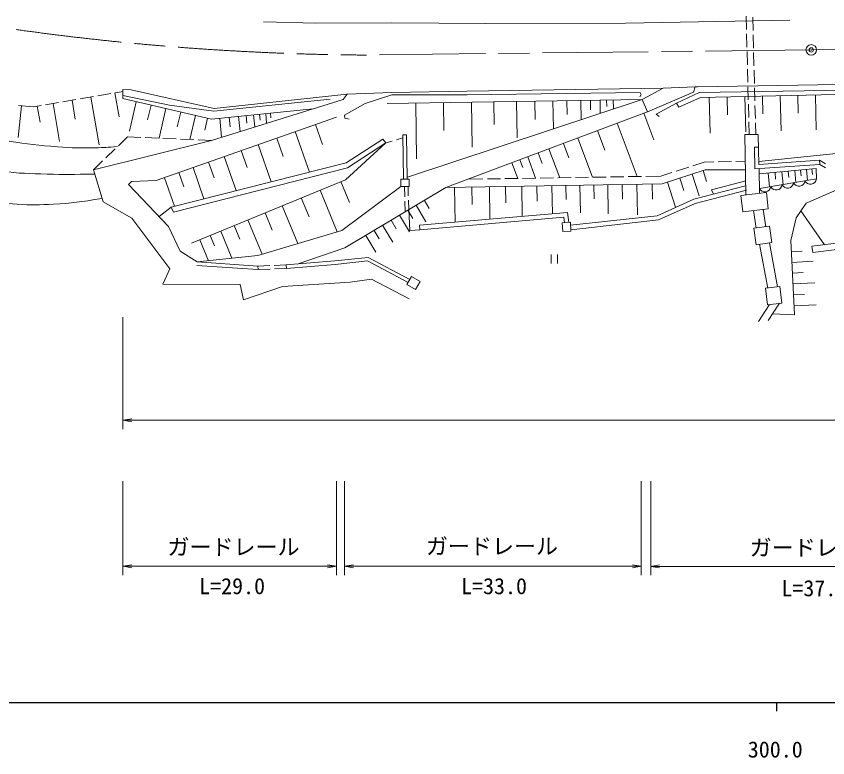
# Model space of a CAD drawing. Units: millimetres at full size, sheet at 1:1000; details may follow other scales. Extents: x 40000 to 680000, y 20000 to 380000.
# Drawn here: x 281682 to 373805, y 198715 to 282897 of the extents above; entities that cross this region are included whole.
import ezdxf
from ezdxf.enums import TextEntityAlignment as Align

# ---------------------------------------------------------------- set-up
doc = ezdxf.new("R2010")
doc.units = ezdxf.units.MM
doc.header["$LTSCALE"] = 1000
doc.header["$PDMODE"] = 32
doc.header["$PDSIZE"] = 500
doc.linetypes.add('CHAIN', pattern=[18.5, 12, -1.5, 3.5, -1.5])
for name, color, linetype, lineweight in [('M-BGD', 7, 'Continuous', 13), ('M-BMK', 2, 'CHAIN', 13), ('M-BMK-SRVR', 3, 'Continuous', 13), ('M-STR-HTXT', 7, 'Continuous', 13), ('M-TTL-BAND', 7, 'Continuous', 25)]:
    doc.layers.add(name, color=color, linetype=linetype, lineweight=lineweight)
doc.styles.add('ＭＳ ゴシック', font='')
doc.styles.get('ＭＳ ゴシック').set_extended_font_data('MS Gothic')

# ---------------------------------------------------------------- blocks, each defined once
blk = doc.blocks.new('open_arrow')
at = {"color": 0, "linetype": 'Continuous', "lineweight": -2}
blk.add_lwpolyline([(7.5, 1.25), (0, 0), (7.5, -1.25)], dxfattribs=at)

msp = doc.modelspace()

# ---------------------------------------------------------------- linework, layer by layer
at = {"layer": 'M-BGD'}
for p, q in [((364576, 281397), (364538, 282897)), ((365327, 281276), (365289, 282776)), ((364627, 279398), (364589, 280897)), ((365378, 279277), (365340, 280777)), ((364678, 277398), (364640, 278898)), ((365429, 277278), (365391, 278777)), ((364729, 275399), (364691, 276898)), ((365480, 275278), (365442, 276778)), ((352720, 273456), (355133, 274726)), ((364780, 273400), (364742, 274899)), ((365531, 273279), (365493, 274779)), ((288959, 273519), (290437, 273772)), ((290167, 273726), (291102, 268280)), ((290930, 273857), (292408, 274110)), ((292891, 274193), (293358, 271470)), ((292901, 274195), (293822, 274353)), ((360359, 273682), (360447, 269639)), ((362380, 273726), (362425, 271704)), ((364402, 273770), (364490, 269758)), ((366408, 273814), (366452, 271808)), ((368414, 273858), (368501, 269877)), ((370404, 273901), (370448, 271911)), ((372395, 273945), (372481, 269994)), ((282270, 272740), (281892, 269121)), ((281949, 272773), (283603, 272600)), ((283603, 272600), (284524, 272758)), ((285016, 272843), (286495, 273096)), ((285869, 272989), (286606, 268690)), ((286988, 273181), (288466, 273434)), ((288018, 273358), (288387, 271208)), ((295307, 273193), (294528, 269832)), ((296988, 272804), (296598, 271123)), ((323772, 272984), (352720, 273456)), ((327028, 273037), (327131, 266715)), ((330189, 273089), (330240, 269927)), ((333350, 273140), (333433, 268022)), ((335909, 273182), (335951, 270623)), ((338468, 273224), (338536, 269080)), ((340540, 273257), (340573, 271186)), ((342611, 273291), (342663, 270121)), ((344196, 273317), (344222, 271732)), ((345781, 273343), (345817, 271167)), ((346869, 273360), (346887, 272272)), ((347957, 273378), (347982, 271885)), ((348704, 273390), (348716, 272644)), ((349451, 273403), (349468, 272377)), ((364831, 271400), (364793, 272900)), ((365583, 271280), (365544, 272779)), ((284076, 272681), (284383, 270888)), ((298668, 272414), (297889, 269053)), ((300349, 272024), (299959, 270344)), ((309316, 271777), (309386, 271094)), ((309999, 271846), (310110, 270756)), ((310544, 271902), (310600, 271357)), ((352913, 271875), (354045, 268854)), ((302030, 271635), (301397, 268908)), ((303393, 271318), (303077, 269955)), ((304776, 271314), (304995, 269168)), ((305849, 271423), (305958, 270350)), ((306921, 271532), (307096, 269821)), ((307777, 271620), (307864, 270764)), ((308633, 271707), (308772, 270341)), ((364880, 269466), (364844, 270900)), ((315654, 270619), (316466, 268318)), ((349892, 270742), (352157, 264700)), ((365629, 269471), (365595, 270780)), ((293285, 268199), (294325, 269200)), ((294325, 269200), (295831, 269137)), ((296331, 269117), (297830, 269055)), ((298329, 269034), (299828, 268973)), ((311246, 269063), (311990, 266956)), ((313353, 269807), (314978, 265205)), ((325574, 269102), (324852, 268878)), ((325568, 269428), (325968, 269436)), ((325662, 264384), (325568, 269428)), ((326062, 264392), (325968, 269436)), ((345439, 269072), (347109, 264620)), ((347665, 269907), (348500, 267681)), ((300328, 268952), (301826, 268890)), ((302326, 268870), (303833, 268808)), ((309140, 268319), (310628, 264105)), ((324374, 268730), (323651, 268506)), ((343798, 268457), (344414, 266816)), ((291843, 266813), (292924, 267853)), ((307211, 267638), (307892, 265709)), ((340948, 267388), (341402, 266179)), ((342158, 267842), (343388, 264560)), ((290443, 265466), (291483, 266466)), ((303516, 266333), (304140, 264567)), ((305282, 266956), (306644, 263099)), ((337957, 266267), (338625, 264484)), ((338848, 266601), (339182, 265710)), ((339739, 266935), (340646, 264517)), ((359765, 266332), (358500, 265923)), ((360864, 266359), (359765, 266332)), ((362863, 266409), (361363, 266372)), ((364462, 266449), (363363, 266422)), ((373535, 266157), (372879, 266565)), ((301750, 265709), (302997, 262177)), ((358025, 265769), (356598, 265307)), ((359659, 265380), (360057, 264151)), ((366032, 265611), (366040, 262789)), ((370049, 265376), (370172, 264038)), ((370718, 265437), (370780, 264768)), ((371387, 265499), (371501, 264264)), ((372005, 265555), (372062, 264938)), ((372889, 266067), (373537, 265672)), ((298516, 264567), (299658, 261333)), ((300133, 265138), (300704, 263521)), ((334662, 264421), (332963, 264394)), ((336661, 264453), (335162, 264429)), ((338661, 264485), (337161, 264461)), ((340661, 264517), (339161, 264493)), ((342661, 264549), (341161, 264525)), ((344660, 264581), (343161, 264557)), ((346660, 264612), (345160, 264589)), ((348660, 264644), (347160, 264620)), ((350660, 264676), (349160, 264652)), ((352659, 264708), (351160, 264684)), ((354857, 264743), (353159, 264716)), ((356122, 265152), (354857, 264743)), ((357015, 264524), (357473, 263109)), ((358430, 264982), (359225, 262524)), ((366038, 263335), (372515, 264436)), ((367029, 265099), (367173, 263528)), ((367815, 265171), (367887, 264385)), ((368600, 265243), (368733, 263793)), ((369325, 265309), (369391, 264584)), ((318547, 264126), (319520, 261764)), ((325791, 262383), (325755, 263577)), ((326188, 262507), (326155, 263589)), ((333418, 263491), (333453, 261520)), ((335389, 263526), (335454, 259854)), ((337225, 263559), (337258, 261723)), ((339061, 263592), (339122, 260170)), ((340772, 263623), (340803, 261912)), ((342483, 263653), (342540, 260465)), ((344078, 263682), (344106, 262088)), ((345672, 263711), (345728, 260562)), ((347246, 263739), (347275, 262165)), ((348821, 263767), (348880, 260451)), ((350479, 263797), (350508, 262139)), ((352137, 263827), (352199, 260334)), ((353883, 263858), (353914, 262112)), ((355600, 264066), (356516, 261236)), ((316184, 263153), (318130, 258428)), ((331447, 263455), (331518, 259514)), ((314036, 262269), (314920, 260121)), ((325842, 260690), (325806, 261884)), ((326235, 260925), (326203, 262007)), ((328015, 261986), (328570, 261055)), ((311888, 261384), (313657, 257088)), ((326138, 260867), (326702, 259922)), ((327083, 261431), (328194, 259568)), ((365677, 258856), (365385, 260849)), ((366764, 258981), (366472, 260974)), ((370755, 260806), (373419, 256952)), ((309935, 260580), (310739, 258627)), ((325193, 260304), (326321, 258414)), ((306438, 259140), (307074, 257597)), ((307981, 259776), (309590, 255870)), ((323276, 259160), (324420, 257242)), ((324235, 259732), (324806, 258773)), ((303702, 258014), (304193, 256821)), ((304895, 258505), (306166, 255418)), ((321358, 258016), (322502, 256099)), ((322317, 258588), (322889, 257629)), ((302509, 257523), (303491, 255137)), ((368108, 252196), (367183, 257166)), ((366998, 252043), (366073, 257013)), ((369678, 256169), (370891, 256230)), ((372014, 256779), (372100, 256084)), ((342391, 255838), (342391, 254838)), ((343141, 254838), (343141, 255838)), ((302196, 254604), (309094, 254143)), ((302223, 255004), (309120, 254542)), ((309120, 254542), (310475, 254595)), ((309120, 254542), (309136, 254142)), ((310975, 254614), (312330, 254667)), ((310990, 254214), (312345, 254267)), ((312330, 254667), (312345, 254267)), ((369739, 254957), (372164, 255078)), ((309136, 254142), (310491, 254195)), ((369800, 253728), (371029, 253790)), ((369862, 252500), (372319, 252623)), ((369924, 251255), (371169, 251317)), ((365925, 248234), (367205, 250172)), ((367054, 248368), (368333, 250306)), ((369986, 250010), (372476, 250134))]:
    msp.add_line(p, q, dxfattribs=at)
for points in [[(309757, 282276), (315692, 282113), (324315, 282136), (334994, 282066), (350861, 282113), (369485, 282440)], [(358771, 274877), (359005, 274900), (395471, 275496)], [(326302, 250830), (322023, 253063), (319604, 252699), (311908, 252201), (307483, 250695), (307099, 252460), (298334, 252466), (299128, 254210), (294789, 259974), (291565, 261844), (290443, 265466), (303833, 268808), (318812, 273458), (319256, 274042), (304160, 272430), (294743, 274533), (293798, 274582), (293798, 273543), (303830, 271217), (315395, 272397)], [(355133, 274726), (332836, 274391), (324307, 274251), (319256, 274042)], [(353335, 272033), (358561, 274293), (358771, 274877), (355133, 274726)], [(365966, 266403), (376950, 267536), (390213, 274334), (359359, 273660), (356898, 272569), (356648, 273021), (359203, 274236), (390205, 274745), (390213, 274334)], [(317326, 273492), (304131, 272121), (299068, 272806), (293798, 273881)], [(318961, 271672), (321275, 273004), (324312, 273962), (332888, 273985), (352494, 274242), (352641, 273995), (352489, 273732)], [(313565, 254768), (318982, 256598), (330448, 263437), (332963, 264394), (353335, 272033), (352720, 273456), (326084, 264623)], [(354659, 271512), (354332, 271792), (356648, 273021)], [(318020, 271455), (297573, 264234), (294769, 264140), (294418, 263790), (298975, 259023), (300283, 256219), (302223, 255004), (309117, 255728), (318635, 258579), (325338, 263577)], [(318961, 271672), (318991, 271333), (319490, 271208)], [(364513, 262613), (364404, 269463), (365910, 269473), (365972, 266067)], [(297895, 260152), (299286, 261239), (319134, 266255), (323316, 268943), (323651, 268506), (319305, 265702), (299528, 260670), (299286, 261239)], [(301584, 257142), (319063, 264339), (323651, 268506)], [(365936, 268030), (365474, 268029), (365536, 265578), (372889, 266067), (372879, 266565), (365972, 266067)], [(330448, 263437), (355021, 263878), (359893, 265456), (364462, 265467)], [(366033, 265007), (372484, 265599), (372515, 264436)], [(395955, 258528), (395569, 265953), (394806, 265968), (389369, 263585), (375084, 263312), (371368, 261677), (370200, 260017), (369615, 257424), (370036, 249011), (367542, 249108)], [(344616, 259160), (354454, 260255), (358590, 262117), (364463, 263643)], [(360820, 262697), (360608, 263181), (364488, 264210)], [(344671, 258663), (354587, 259767), (358757, 261643), (364589, 263160)], [(326235, 260925), (326371, 258571), (327507, 258666), (327464, 259165)], [(327464, 259165), (344265, 260613), (344398, 259492)], [(327507, 258666), (343826, 260074), (343902, 259433)], [(396332, 259325), (393809, 258782), (389998, 258998), (372014, 256779)], [(396480, 258641), (393864, 258078), (390021, 258296), (372100, 256084)], [(312330, 254667), (317844, 255118), (321630, 255524), (326358, 253008)], [(312362, 254268), (317882, 254720), (321551, 255113), (326170, 252655)]]:
    msp.add_lwpolyline(points, dxfattribs=at)
for points in [[(325338, 264384), (326303, 264384), (326303, 263577), (325338, 263577)], [(363947, 262548), (366842, 262881), (367053, 261041), (364159, 260708)], [(343654, 259448), (344595, 259503), (344654, 258500), (343713, 258445)], [(365680, 256959), (365424, 258822), (367198, 259066), (367454, 257203)], [(326551, 253339), (326018, 252425), (326990, 251858), (327523, 252772)], [(366973, 250144), (366752, 252014), (368372, 252206), (368593, 250336)]]:
    msp.add_lwpolyline(points, close=True, dxfattribs=at)
for centre in [(371837, 264505), (366656, 263624), (367951, 263844), (369246, 264065), (370542, 264285)]:
    msp.add_arc(centre, 682, 205.09865, 354.19324, dxfattribs=at)
for points, knots in [([(229577, 273662), (231099, 274550), (231577, 274806), (232919, 275415), (234630, 276191), (235626, 276582), (237452, 277027), (239622, 277556), (240875, 277793), (243107, 277868), (245216, 277940), (246410, 277727), (248482, 277331), (250711, 276905), (251864, 276280), (254043, 275648), (255828, 275131), (256832, 274856), (258624, 274363), (261615, 273540), (263263, 272971), (266288, 272283), (268161, 271857), (269257, 271836), (271118, 271363), (272652, 270972), (273454, 270552), (274981, 270134), (277261, 269509), (278541, 269141), (280870, 268731), (282997, 268358), (284208, 268252), (286361, 268077), (288045, 267941), (288996, 267913), (290684, 267960), (291657, 267987), (291991, 267999), (293172, 268090)], [0, 0, 0, 0, 1, 1, 1, 2, 2, 2, 3, 3, 3, 4, 4, 4, 5, 5, 5, 6, 6, 6, 7, 7, 7, 8, 8, 8, 9, 9, 9, 10, 10, 10, 11, 11, 11, 12, 12, 12, 13, 13, 13, 13]), ([(230693, 270592), (233396, 271719), (234156, 272057), (236442, 272812), (238221, 273400), (239209, 273791), (241045, 274167), (242352, 274435), (243101, 274524), (244433, 274588), (245958, 274661), (246829, 274641), (248336, 274401), (249779, 274171), (250539, 273805), (251911, 273303), (253656, 272665), (254559, 272118), (256304, 271480), (258971, 270506), (260534, 270166), (263268, 269400), (266964, 268365), (269047, 267823), (272779, 266923), (275614, 266240), (277184, 265735), (280070, 265311), (282051, 265020), (283185, 265050), (285187, 264984), (287297, 264914), (288010, 264932), (290592, 264986)], [0, 0, 0, 0, 1, 1, 1, 2, 2, 2, 3, 3, 3, 4, 4, 4, 5, 5, 5, 6, 6, 6, 7, 7, 7, 8, 8, 8, 9, 9, 9, 10, 10, 10, 11, 11, 11, 11]), ([(235384, 268498), (237118, 269071), (237641, 269237), (239123, 269573), (240710, 269932), (241615, 270095), (243236, 270227), (244764, 270352), (245636, 270408), (247162, 270250), (248567, 270105), (249335, 269854), (250690, 269456), (252341, 268971), (253224, 268570), (254850, 268007), (257787, 266989), (259390, 266284), (262374, 265413), (264519, 264788), (265735, 264484), (267912, 263988), (270427, 263414), (271844, 263121), (274385, 262679), (277268, 262178), (278873, 261748), (281793, 261558), (283396, 261453), (284301, 261485), (285906, 261558), (288084, 261656), (288857, 261809), (291449, 262219)], [0, 0, 0, 0, 1, 1, 1, 2, 2, 2, 3, 3, 3, 4, 4, 4, 5, 5, 5, 6, 6, 6, 7, 7, 7, 8, 8, 8, 9, 9, 9, 10, 10, 10, 11, 11, 11, 11])]:
    msp.add_open_spline(points, degree=3, knots=knots, dxfattribs=at)
at = {"layer": 'M-BMK'}
for q in [(471926, 280862), (321014, 278489)]:
    msp.add_line((371932, 279072), q, dxfattribs=at)
msp.add_arc((323321, 578480), 300000, 262.02194, 269.55944, dxfattribs=at)
at = {"layer": 'M-BMK-SRVR'}
msp.add_circle((371932, 279072), 600, dxfattribs=at)
msp.add_point((371932, 279072), dxfattribs=at)
at = {"layer": 'M-STR-HTXT'}
for p, q in [((293798, 248734), (293798, 236022)), ((293798, 237022), (516862, 237022)), ((293798, 230104), (293798, 219460)), ((318020, 230104), (318020, 219460)), ((318961, 230104), (318961, 219460)), ((352641, 230104), (352641, 219460)), ((353714, 230104), (353714, 219443)), ((293798, 220460), (318020, 220460)), ((318961, 220460), (352641, 220460)), ((353714, 220443), (390213, 220443))]:
    msp.add_line(p, q, dxfattribs=at)
at = {"layer": 'M-TTL-BAND'}
for p, q in [((40000, 205000), (579000, 205000)), ((368000, 205000), (368000, 204000))]:
    msp.add_line(p, q, dxfattribs=at)

# ---------------------------------------------------------------- block references
at = {"layer": 'M-STR-HTXT', "xscale": 133, "yscale": 133}
for p in [(293798, 237022), (293798, 220460), (318961, 220460), (353714, 220443)]:
    msp.add_blockref('open_arrow', p, dxfattribs=at)
at = {"layer": 'M-STR-HTXT', "xscale": 133, "yscale": 133, "rotation": 180}
for p in [(318020, 220460), (352641, 220460)]:
    msp.add_blockref('open_arrow', p, dxfattribs=at)

# ---------------------------------------------------------------- texts
at = {"layer": 'M-STR-HTXT', "style": 'ＭＳ ゴシック'}
for p in [(335683, 222730), (306344, 222651), (372435, 222572)]:
    msp.add_text('ガードレール', height=1833, dxfattribs=at).set_placement(p, align=Align.MIDDLE_CENTER)
for s, p in [('L=29.0', (306187, 216736)), ('L=33.0', (335920, 216736)), ('L=37.0', (372277, 216499))]:
    msp.add_text(s, height=1833, dxfattribs=at).set_placement(p, align=Align.BOTTOM_CENTER)
at = {"layer": 'M-TTL-BAND', "style": 'ＭＳ ゴシック'}
msp.add_text('300.0', height=1833, dxfattribs=at).set_placement((367844, 198195), align=Align.BOTTOM_CENTER)

doc.saveas('drawing.dxf')
